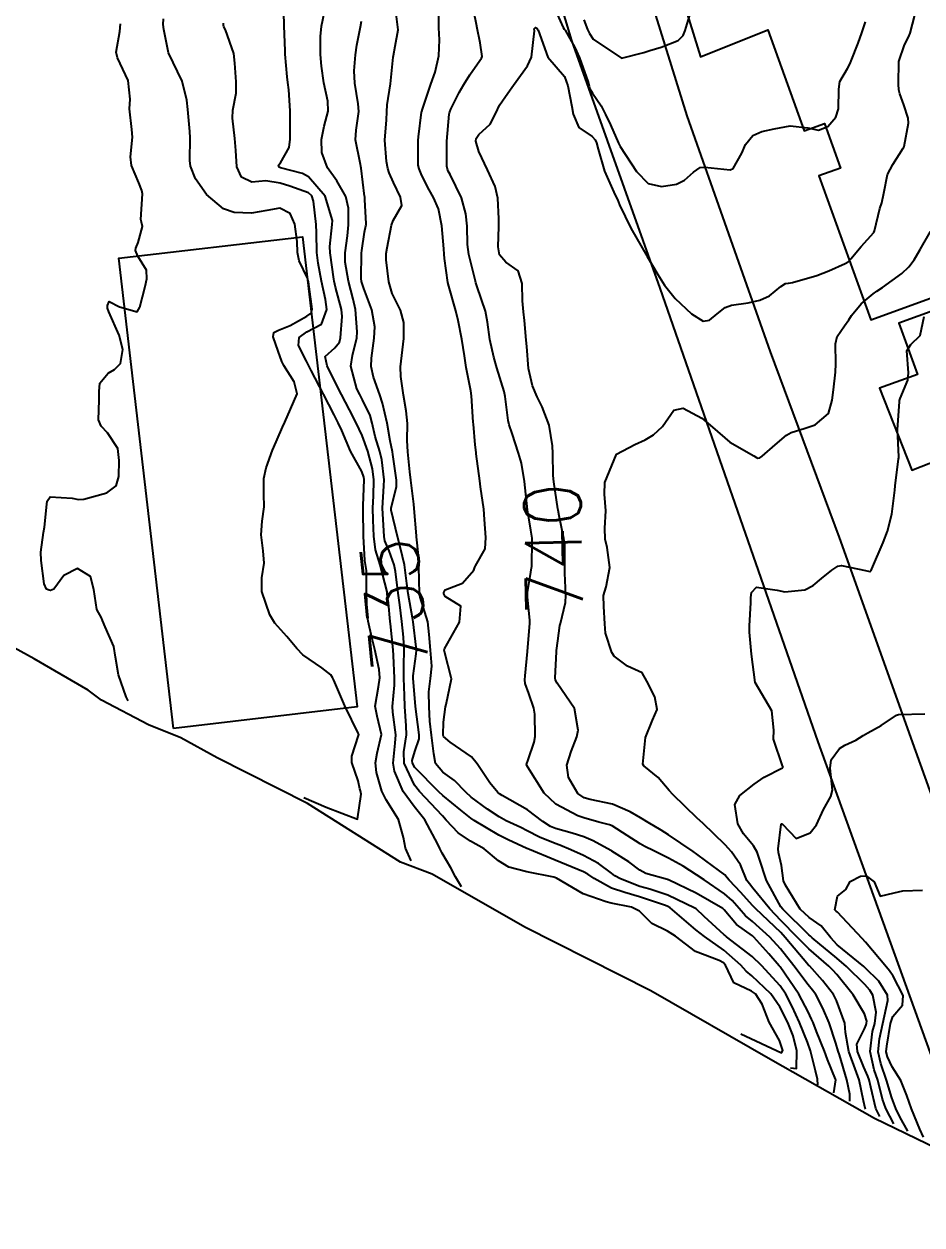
# Model space of a CAD drawing. Header units: metres. Extents: x 298520 to 308411, y 7433745 to 7450750.
# Drawn here: x 303542.1 to 303605.6, y 7440115.6 to 7440200.5 of the extents above; entities that cross this region are included whole.
import ezdxf
from ezdxf.enums import TextEntityAlignment as Align

# ---------------------------------------------------------------- set-up
doc = ezdxf.new("R2010")
doc.units = ezdxf.units.M
doc.header["$LTSCALE"] = 10
for name, color, linetype in [('Area', 45, 'Continuous'), ('Cotas', 45, 'Continuous'), ('Curvas de Nivel 1m', 11, 'Continuous'), ('Curvas de Nivel 5m', 15, 'Continuous'), ('Edificações', 30, 'Continuous'), ('Vias Primárias', 230, 'Continuous')]:
    doc.layers.add(name, color=color, linetype=linetype)
doc.styles.add('Style-STANDARD', font='STANDARD.shx')

msp = doc.modelspace()

# ---------------------------------------------------------------- linework, layer by layer
at = {"layer": 'Area'}
msp.add_polyline3d([(303611.835, 7440118.492, 745.419), (303602.248, 7440123.129, 747.999), (303594.883, 7440127.303, 737.908), (303586.431, 7440132.155, 734.668), (303577.51, 7440136.65, 734.808), (303570.965, 7440140.404, 738.279), (303568.734, 7440141.254, 740.769), (303562.165, 7440145.388, 731.698), (303555.763, 7440148.614, 734.978), (303553.202, 7440150.023, 734.899), (303550.919, 7440150.955, 737.759), (303547.602, 7440152.69, 743.347), (303546.657, 7440153.4, 741.776), (303542.833, 7440155.612, 743.468), (303538.323, 7440158.097, 738.697)], dxfattribs=at)
at = {"layer": 'Curvas de Nivel 1m', "flags": 128}
for points, elevation in [([(303573.053, 7440139.5), (303572.614, 7440140.206), (303572.294, 7440140.845), (303571.67, 7440141.893), (303571.506, 7440142.222), (303571.38, 7440142.519), (303570.442, 7440144.233), (303569.707, 7440145.181), (303568.932, 7440146.248), (303568.313, 7440147.679), (303568.221, 7440148.255), (303568.362, 7440149.656), (303568.411, 7440150.254), (303568.196, 7440151.849), (303568.177, 7440152.256), (303568.317, 7440153.745), (303568.32, 7440154.255), (303568.234, 7440155.859), (303568.214, 7440156.256), (303568.022, 7440158.098), (303568.005, 7440158.259), (303567.876, 7440159.586), (303567.801, 7440160.18), (303567.792, 7440160.261), (303567.784, 7440160.362), (303567.289, 7440162.269), (303566.971, 7440163.322), (303566.846, 7440164.276), (303566.805, 7440165.422), (303566.785, 7440166.278), (303566.816, 7440167.122), (303566.852, 7440168.277), (303566.762, 7440169.05), (303566.422, 7440170.284), (303566.02, 7440171.396), (303565.607, 7440172.294), (303565.136, 7440173.205), (303564.562, 7440174.305), (303564.067, 7440175.263), (303563.545, 7440176.315), (303563.414, 7440176.992), (303564.096, 7440177.606), (303564.41, 7440177.997), (303564.491, 7440178.306), (303564.601, 7440179.822), (303564.553, 7440180.306), (303564.147, 7440181.893), (303564.04, 7440182.311), (303564.01, 7440182.456), (303563.75, 7440184.314), (303563.743, 7440184.751), (303563.907, 7440186.313), (303563.915, 7440186.603), (303563.41, 7440188.318), (303562.236, 7440189.679), (303561.812, 7440189.909), (303560.243, 7440190.321), (303560.163, 7440190.361), (303560.111, 7440190.495), (303560.248, 7440190.679), (303560.858, 7440191.757), (303560.93, 7440192.35), (303560.934, 7440193.004), (303560.932, 7440194.35), (303560.829, 7440195.839), (303560.772, 7440196.353), (303560.731, 7440196.758), (303560.592, 7440198.356), (303560.577, 7440198.588), (303560.502, 7440200.358), (303560.454, 7440202.297)], 734), ([(303600.493, 7440124.36), (303600.494, 7440124.843), (303600.291, 7440125.872), (303599.759, 7440127.619), (303599.68, 7440127.878), (303599.512, 7440128.464), (303599.03, 7440129.888), (303598.586, 7440130.937), (303598.081, 7440131.902), (303597.86, 7440132.209), (303597.56, 7440132.585), (303596.544, 7440133.92), (303595.591, 7440135.124), (303594.845, 7440135.938), (303593.614, 7440137.042), (303593.126, 7440137.465), (303592.683, 7440137.964), (303592.187, 7440138.53), (303591.638, 7440139.003), (303590.187, 7440139.995), (303589.656, 7440140.354), (303588.717, 7440140.954), (303587.668, 7440141.535), (303587.34, 7440141.695), (303586.631, 7440142.036), (303585.995, 7440142.364), (303585.678, 7440142.544), (303584.756, 7440143.132), (303583.69, 7440143.818), (303583.514, 7440143.895), (303582.743, 7440144.084), (303581.697, 7440144.37), (303581.275, 7440144.528), (303579.711, 7440145.35), (303578.891, 7440146.128), (303577.741, 7440147.953), (303577.668, 7440148.067), (303577.649, 7440148.141), (303577.746, 7440148.482), (303578.176, 7440149.718), (303578.258, 7440150.135), (303578.226, 7440151.696), (303578.159, 7440152.136), (303577.803, 7440153.158), (303577.543, 7440153.876), (303577.526, 7440154.144), (303577.547, 7440154.414), (303577.701, 7440156.142), (303577.86, 7440157.862), (303577.882, 7440158.121), (303577.883, 7440158.14), (303577.865, 7440158.338), (303577.704, 7440159.965), (303577.7, 7440160.143), (303577.713, 7440160.315), (303577.902, 7440161.429), (303578.004, 7440162.046), (303578.016, 7440162.139), (303578.044, 7440164.026), (303578.04, 7440164.139), (303577.942, 7440164.714), (303577.702, 7440166.144), (303577.54, 7440167.708), (303577.502, 7440168.147), (303577.28, 7440169.435), (303577.07, 7440170.154), (303576.636, 7440171.549), (303576.418, 7440172.164), (303576.34, 7440172.469), (303576.129, 7440174.169), (303576.058, 7440174.519), (303575.548, 7440176.175), (303575.324, 7440176.945), (303575.046, 7440178.181), (303574.885, 7440179.412), (303574.74, 7440180.184), (303574.149, 7440181.913), (303574.063, 7440182.191), (303574.027, 7440182.319), (303573.56, 7440184.196), (303573.479, 7440184.901), (303573.436, 7440186.198), (303573.354, 7440187.056), (303573.048, 7440188.202), (303572.239, 7440189.857), (303572.101, 7440190.072), (303572.045, 7440190.213), (303572.017, 7440190.443), (303572.009, 7440192.214), (303572.181, 7440194.101), (303572.201, 7440194.211), (303572.219, 7440194.286), (303572.297, 7440194.468), (303572.887, 7440195.631), (303573.205, 7440196.201), (303573.632, 7440196.895), (303574.34, 7440197.91), (303574.465, 7440198.065), (303574.514, 7440198.188), (303574.353, 7440199.152), (303574.162, 7440200.192), (303574.109, 7440200.45), (303573.757, 7440202.196)], 739), ([(303579.378, 7440202.13), (303580.239, 7440200.247), (303580.31, 7440200.121), (303580.362, 7440200.036), (303581.065, 7440198.825), (303581.383, 7440198.104), (303581.964, 7440196.45), (303582.065, 7440196.094), (303582.123, 7440195.905), (303582.308, 7440195.584), (303582.907, 7440194.692), (303583.217, 7440194.081), (303583.57, 7440193.361), (303584.147, 7440192.071), (303584.269, 7440191.816), (303585.414, 7440190.058), (303586.235, 7440189.21), (303587.193, 7440188.996), (303588.234, 7440189.164), (303588.809, 7440189.443), (303589.447, 7440190.008), (303589.908, 7440190.344), (303590.249, 7440190.374), (303592.041, 7440190.178), (303592.247, 7440190.27), (303592.87, 7440191.358), (303593.111, 7440191.962), (303593.626, 7440192.61), (303594.282, 7440192.875), (303595.143, 7440193.083), (303596.286, 7440193.283), (303597.519, 7440193.145), (303598.284, 7440192.987), (303598.929, 7440193.251), (303599.493, 7440193.888), (303599.694, 7440194.491), (303599.712, 7440195.886), (303599.798, 7440196.408), (303600.335, 7440197.34), (303600.52, 7440197.699), (303600.585, 7440197.878), (303601.088, 7440199.14), (303601.339, 7440199.87), (303601.61, 7440200.632)], 739), ([(303598.233, 7440125.52), (303598.217, 7440125.899), (303598.077, 7440126.489), (303597.719, 7440127.907), (303597.512, 7440128.529), (303596.928, 7440129.916), (303596.416, 7440131.049), (303595.966, 7440131.926), (303595.559, 7440132.504), (303594.257, 7440133.943), (303593.582, 7440134.588), (303591.767, 7440135.978), (303591.677, 7440136.053), (303591.604, 7440136.117), (303590.198, 7440137.414), (303589.622, 7440137.939), (303589.536, 7440138.001), (303587.636, 7440138.925), (303586.354, 7440139.328), (303585.645, 7440139.532), (303584.29, 7440140.064), (303583.878, 7440140.291), (303583.657, 7440140.471), (303582.738, 7440141.159), (303581.669, 7440141.717), (303580.769, 7440142.109), (303580.001, 7440142.441), (303579.677, 7440142.558), (303578.559, 7440143.008), (303577.686, 7440143.459), (303577.228, 7440143.687), (303576.207, 7440144.162), (303575.697, 7440144.448), (303574.891, 7440144.993), (303573.718, 7440145.848), (303573.342, 7440146.196), (303572.548, 7440147.025), (303571.737, 7440147.618), (303571.204, 7440148.225), (303571.085, 7440148.895), (303570.923, 7440150.228), (303570.804, 7440151.208), (303570.758, 7440152.23), (303570.742, 7440153.292), (303570.863, 7440154.229), (303570.952, 7440155.103), (303570.853, 7440156.23), (303570.752, 7440157.333), (303570.656, 7440158.232), (303570.134, 7440159.984), (303570.08, 7440160.238), (303570.036, 7440162.114), (303570.043, 7440162.238), (303570.048, 7440162.372), (303569.926, 7440163.593), (303569.874, 7440164.241), (303569.869, 7440164.306), (303569.692, 7440166.243), (303569.667, 7440166.542), (303569.463, 7440168.245), (303569.396, 7440168.839), (303569.259, 7440170.247), (303569.216, 7440171.047), (303569.218, 7440172.248), (303569.137, 7440173.154), (303568.94, 7440174.251), (303568.745, 7440175.581), (303568.734, 7440176.253), (303568.884, 7440177.463), (303568.98, 7440178.251), (303568.969, 7440179.397), (303568.724, 7440180.254), (303568.141, 7440181.448), (303567.912, 7440182.264), (303567.716, 7440183.814), (303567.727, 7440184.267), (303567.785, 7440184.66), (303568.087, 7440186.262), (303568.206, 7440186.596), (303568.82, 7440187.65), (303568.722, 7440188.255), (303568.233, 7440189.293), (303567.93, 7440189.955), (303567.847, 7440190.266), (303567.754, 7440190.764), (303567.615, 7440192.27), (303567.736, 7440193.717), (303567.771, 7440194.268), (303567.797, 7440194.771), (303568.031, 7440196.264), (303568.215, 7440198.135), (303568.229, 7440198.262), (303568.349, 7440198.917), (303568.557, 7440200.062), (303568.554, 7440200.258), (303568.383, 7440201.575)], 737), ([(303581.703, 7440200.77), (303581.961, 7440200.096), (303582.088, 7440199.822), (303582.356, 7440199.408), (303584.343, 7440198.07), (303585.929, 7440198.472), (303586.348, 7440198.601), (303587.157, 7440198.844), (303588.356, 7440199.308), (303588.712, 7440199.664), (303588.857, 7440200.015), (303589.197, 7440201.196)], 738), ([(303549.483, 7440152.64), (303549.349, 7440152.933), (303548.791, 7440154.49), (303548.59, 7440155.734), (303548.459, 7440156.494), (303547.857, 7440157.887), (303547.679, 7440158.321), (303547.594, 7440158.504), (303547.279, 7440159.102), (303547.055, 7440160.513), (303546.825, 7440161.439), (303545.908, 7440161.993), (303544.931, 7440161.512), (303544.225, 7440160.547), (303543.983, 7440160.458), (303543.892, 7440160.463), (303543.705, 7440160.552), (303543.536, 7440160.914), (303543.328, 7440162.556), (303543.321, 7440163.154), (303543.504, 7440164.554), (303543.569, 7440164.924), (303543.731, 7440166.552), (303543.768, 7440166.749), (303543.968, 7440167.055), (303545.53, 7440166.971), (303545.966, 7440166.883), (303546.341, 7440166.899), (303547.971, 7440167.346), (303548.638, 7440167.832), (303548.819, 7440168.492), (303548.842, 7440169.644), (303548.749, 7440170.493), (303548.019, 7440171.589), (303547.585, 7440172.063), (303547.396, 7440172.51), (303547.427, 7440173.889), (303547.434, 7440174.509), (303547.478, 7440175.093), (303548.073, 7440175.812), (303548.514, 7440176.058), (303548.948, 7440176.491), (303549.109, 7440177.474), (303548.837, 7440178.493), (303548.119, 7440180.131), (303548.023, 7440180.403), (303548.021, 7440180.501), (303548.03, 7440180.596), (303548.129, 7440180.876), (303548.873, 7440180.493), (303550.12, 7440180.147), (303550.308, 7440180.477), (303550.692, 7440181.925), (303550.809, 7440182.47), (303550.768, 7440183.08), (303550.169, 7440184.085), (303549.998, 7440184.482), (303550.022, 7440184.635), (303550.181, 7440185.05), (303550.504, 7440186.17), (303550.414, 7440186.477), (303550.386, 7440186.659), (303550.491, 7440188.476), (303550.458, 7440188.71), (303550.231, 7440189.255), (303549.723, 7440190.485), (303549.652, 7440191.086), (303549.779, 7440192.485), (303549.745, 7440193.018), (303549.583, 7440194.487), (303549.629, 7440195.16), (303549.489, 7440196.488), (303548.734, 7440198.101), (303548.625, 7440198.497), (303548.895, 7440199.957), (303548.945, 7440200.494)], 731), ([(303561.893, 7440145.82), (303563.483, 7440145.133), (303565.693, 7440144.29), (303565.962, 7440146.043), (303565.896, 7440146.287), (303565.857, 7440146.421), (303565.73, 7440147.006), (303565.298, 7440148.294), (303565.296, 7440148.748), (303565.771, 7440150.192), (303565.788, 7440150.275), (303565.788, 7440150.29), (303565.773, 7440150.328), (303564.791, 7440152.3), (303564.017, 7440154.101), (303563.937, 7440154.309), (303563.816, 7440154.484), (303563.166, 7440154.973), (303561.837, 7440155.904), (303561.394, 7440156.337), (303560.692, 7440157.188), (303559.861, 7440158.149), (303559.702, 7440158.362), (303559.498, 7440158.735), (303558.921, 7440160.37), (303558.927, 7440161.346), (303559.095, 7440162.368), (303559.036, 7440163.255), (303558.893, 7440164.37), (303558.961, 7440165.357), (303559.092, 7440166.369), (303559.083, 7440167.258), (303559.074, 7440168.369), (303559.233, 7440169.125), (303559.693, 7440170.363), (303559.783, 7440170.585), (303560.014, 7440171.11), (303560.399, 7440171.983), (303560.557, 7440172.352), (303560.954, 7440173.258), (303561.421, 7440174.339), (303561.225, 7440175.184), (303560.483, 7440176.354), (303560.351, 7440176.622), (303560.093, 7440177.359), (303559.728, 7440178.364), (303559.777, 7440178.692), (303560.108, 7440178.837), (303560.934, 7440179.171), (303562.118, 7440179.836), (303562.407, 7440180.04), (303562.485, 7440180.326), (303562.22, 7440182.261), (303562.208, 7440182.329), (303562.155, 7440182.527), (303561.568, 7440183.74), (303561.457, 7440184.341), (303561.425, 7440185.101), (303561.271, 7440186.344), (303560.943, 7440187.082), (303560.214, 7440187.46), (303559.288, 7440187.293), (303558.21, 7440187.121), (303556.974, 7440187.162), (303556.213, 7440187.424), (303555.02, 7440188.422), (303554.234, 7440189.55), (303553.89, 7440190.434), (303553.85, 7440190.833), (303553.865, 7440192.434), (303553.835, 7440192.877), (303553.691, 7440194.436), (303553.633, 7440195.107), (303553.306, 7440196.44), (303552.343, 7440198.45), (303552.005, 7440200.101), (303551.962, 7440200.456), (303551.974, 7440200.85)], 732), ([(303569.493, 7440141.33), (303569.098, 7440142.246), (303568.94, 7440142.987), (303568.581, 7440144.251), (303567.714, 7440145.651), (303567.405, 7440146.265), (303567.045, 7440147.58), (303566.969, 7440148.272), (303567.082, 7440148.941), (303567.381, 7440150.266), (303567.077, 7440151.562), (303566.951, 7440152.273), (303567.182, 7440153.645), (303567.277, 7440154.268), (303567.223, 7440154.868), (303566.916, 7440156.274), (303566.701, 7440157.127), (303566.447, 7440158.281), (303566.376, 7440158.79), (303566.322, 7440160.283), (303566.331, 7440161.859), (303566.256, 7440162.285), (303566.201, 7440162.571), (303566.121, 7440164.287), (303566.102, 7440166.147), (303566.102, 7440166.288), (303566.104, 7440166.428), (303566.162, 7440168.287), (303566.146, 7440168.449), (303565.989, 7440168.867), (303565.208, 7440170.298), (303564.578, 7440171.751), (303564.327, 7440172.307), (303564.038, 7440172.859), (303563.279, 7440174.318), (303562.407, 7440175.998), (303562.245, 7440176.328), (303562.086, 7440176.648), (303561.524, 7440177.765), (303561.57, 7440178.338), (303562.107, 7440178.729), (303563.154, 7440179.279), (303563.517, 7440180.316), (303563.439, 7440181.012), (303563.15, 7440182.32), (303562.913, 7440183.575), (303562.829, 7440184.323), (303562.799, 7440185.719), (303562.783, 7440186.324), (303562.59, 7440187.955), (303562.469, 7440188.328), (303562.225, 7440188.55), (303560.901, 7440189.021), (303560.232, 7440189.227), (303559.207, 7440189.396), (303558.232, 7440189.307), (303557.499, 7440189.654), (303557.159, 7440190.396), (303557.105, 7440191.547), (303557.031, 7440192.392), (303556.861, 7440193.82), (303556.886, 7440194.394), (303557.108, 7440195.595), (303557.125, 7440196.392), (303557.013, 7440197.716), (303556.948, 7440198.394), (303556.36, 7440200.062), (303556.247, 7440200.287), (303556.22, 7440200.402), (303556.217, 7440200.55)], 733), ([(303596.293, 7440126.72), (303596.735, 7440126.673), (303596.754, 7440127.917), (303596.477, 7440128.962), (303596.104, 7440129.924), (303595.544, 7440131.027), (303594.899, 7440131.937), (303593.566, 7440133.219), (303593.166, 7440133.553), (303592.792, 7440133.962), (303591.589, 7440135.033), (303590.212, 7440135.994), (303589.608, 7440136.46), (303587.806, 7440138.018), (303587.624, 7440138.123), (303587.468, 7440138.179), (303585.634, 7440138.787), (303584.601, 7440139.098), (303583.643, 7440139.415), (303582.416, 7440140.089), (303581.963, 7440140.403), (303581.658, 7440140.57), (303580.872, 7440140.897), (303579.666, 7440141.389), (303577.849, 7440142.138), (303577.725, 7440142.191), (303577.674, 7440142.214), (303576.339, 7440142.819), (303575.683, 7440143.153), (303573.939, 7440144.188), (303573.695, 7440144.359), (303572.993, 7440144.911), (303571.719, 7440145.962), (303571.437, 7440146.223), (303569.74, 7440147.935), (303569.57, 7440148.242), (303569.564, 7440148.423), (303569.755, 7440149.07), (303570.048, 7440149.958), (303570.055, 7440150.237), (303569.793, 7440152.24), (303569.629, 7440154.242), (303569.634, 7440154.424), (303569.839, 7440155.977), (303569.873, 7440156.209), (303569.874, 7440156.24), (303569.845, 7440156.445), (303569.63, 7440158.242), (303569.586, 7440158.522), (303569.271, 7440160.246), (303569.189, 7440160.951), (303569.027, 7440162.249), (303568.733, 7440163.444), (303568.529, 7440164.254), (303568.085, 7440166.135), (303568.081, 7440166.259), (303568.446, 7440167.788), (303568.443, 7440168.255), (303568.191, 7440170.068), (303568.161, 7440170.258), (303568.014, 7440171.03), (303567.781, 7440172.264), (303567.463, 7440173.684), (303567.269, 7440174.272), (303566.821, 7440175.529), (303566.665, 7440176.281), (303566.684, 7440176.876), (303566.879, 7440178.278), (303566.914, 7440179.081), (303566.706, 7440180.281), (303566.145, 7440181.794), (303565.973, 7440182.292), (303565.943, 7440182.504), (303565.974, 7440184.292), (303565.991, 7440184.477), (303566.195, 7440185.767), (303566.277, 7440186.214), (303566.295, 7440186.289), (303566.308, 7440186.393), (303566.221, 7440188.05), (303566.203, 7440188.29), (303566.2, 7440188.313), (303565.955, 7440190.293), (303565.878, 7440190.664), (303565.554, 7440192.297), (303565.593, 7440192.984), (303565.781, 7440194.295), (303565.744, 7440194.853), (303565.502, 7440196.298), (303565.453, 7440197.177), (303565.553, 7440198.298), (303565.658, 7440198.989), (303565.915, 7440200.294), (303565.976, 7440200.687)], 736), ([(303599.363, 7440124.94), (303599.493, 7440125.87), (303599.483, 7440125.904), (303598.908, 7440127.3), (303598.692, 7440127.892), (303598.146, 7440129.278), (303597.894, 7440129.905), (303597.787, 7440130.158), (303597.541, 7440130.679), (303596.881, 7440131.917), (303595.572, 7440133.838), (303595.499, 7440133.931), (303594.764, 7440134.759), (303593.702, 7440135.949), (303593.604, 7440136.029), (303592.494, 7440136.849), (303591.622, 7440137.885), (303591.525, 7440137.981), (303589.639, 7440139.052), (303587.672, 7440140.001), (303587.653, 7440140.008), (303587.6, 7440140.021), (303586.07, 7440140.457), (303585.659, 7440140.676), (303584.872, 7440141.265), (303583.673, 7440142.03), (303583.644, 7440142.042), (303583.603, 7440142.071), (303582.345, 7440142.756), (303581.682, 7440143.027), (303580.874, 7440143.297), (303579.688, 7440143.636), (303579.335, 7440143.769), (303578.783, 7440144.129), (303577.705, 7440144.943), (303575.925, 7440145.962), (303575.721, 7440146.075), (303575.606, 7440146.171), (303575.047, 7440146.86), (303574.151, 7440148.186), (303573.75, 7440148.688), (303572.241, 7440149.738), (303571.772, 7440150.138), (303571.74, 7440150.22), (303571.739, 7440150.255), (303571.782, 7440151.139), (303571.905, 7440152.218), (303571.96, 7440152.383), (303572.336, 7440154.212), (303571.842, 7440156.146), (303571.825, 7440156.22), (303571.823, 7440156.241), (303571.844, 7440156.329), (303572.897, 7440158.204), (303573.009, 7440159.338), (303571.881, 7440160.023), (303571.803, 7440160.221), (303571.802, 7440160.303), (303571.887, 7440160.492), (303573.122, 7440160.97), (303573.908, 7440161.889), (303573.994, 7440162.107), (303574.045, 7440162.189), (303574.726, 7440163.381), (303574.772, 7440164.182), (303574.682, 7440165.453), (303574.624, 7440166.183), (303574.399, 7440167.765), (303574.343, 7440168.186), (303574.075, 7440170.116), (303574.07, 7440170.189), (303574.011, 7440170.751), (303573.885, 7440172.191), (303573.874, 7440172.352), (303573.757, 7440174.193), (303573.7, 7440174.552), (303573.363, 7440176.197), (303573.249, 7440177.041), (303573.059, 7440178.2), (303572.799, 7440179.52), (303572.653, 7440180.205), (303572.149, 7440181.959), (303572.086, 7440182.211), (303571.854, 7440183.899), (303571.822, 7440184.215), (303571.794, 7440184.6), (303571.643, 7440186.218), (303571.414, 7440187.421), (303571.062, 7440188.227), (303570.752, 7440188.756), (303570.238, 7440189.766), (303570.047, 7440190.242), (303569.992, 7440190.497), (303569.974, 7440192.243), (303569.999, 7440192.52), (303570.222, 7440194.241), (303570.237, 7440194.297), (303570.296, 7440194.469), (303570.735, 7440195.816), (303570.882, 7440196.232), (303571.192, 7440197.088), (303571.445, 7440198.223), (303571.485, 7440199.354), (303571.453, 7440200.224), (303571.449, 7440201.152)], 738), ([(303602.603, 7440123.27), (303602.342, 7440123.847), (303601.983, 7440125.345), (303601.862, 7440125.854), (303601.763, 7440126.133), (303601.492, 7440126.751), (303601.038, 7440127.865), (303600.985, 7440128.391), (303601.527, 7440129.459), (303601.648, 7440129.742), (303601.675, 7440129.858), (303601.689, 7440130.013), (303601.54, 7440130.52), (303600.739, 7440131.868), (303599.567, 7440133.297), (303599.298, 7440133.612), (303599.013, 7440133.888), (303597.591, 7440135.123), (303596.801, 7440135.918), (303595.615, 7440137.127), (303594.846, 7440137.938), (303593.638, 7440139.419), (303593.391, 7440139.704), (303593.219, 7440139.956), (303592.755, 7440141.054), (303592.118, 7440141.973), (303591.912, 7440142.214), (303591.678, 7440142.477), (303590.094, 7440143.996), (303589.698, 7440144.36), (303587.981, 7440146.017), (303587.726, 7440146.318), (303586.939, 7440147.236), (303585.934, 7440148.047), (303585.859, 7440148.164), (303586.046, 7440150.046), (303586.549, 7440151.271), (303586.884, 7440152.034), (303586.707, 7440152.942), (303586.138, 7440154.045), (303585.821, 7440154.621), (303584.781, 7440155.108), (303583.839, 7440155.794), (303583.661, 7440156.073), (303583.215, 7440157.438), (303583.179, 7440158.08), (303583.115, 7440159.321), (303583.083, 7440160.082), (303583.263, 7440160.709), (303583.518, 7440162.076), (303583.333, 7440163.485), (303583.199, 7440164.081), (303583.165, 7440164.861), (303583.238, 7440166.081), (303583.142, 7440167.25), (303583.168, 7440168.082), (303584.003, 7440170.07), (303585.295, 7440170.776), (303586.019, 7440171.095), (303586.626, 7440171.439), (303587.255, 7440172.032), (303588.045, 7440173.188), (303588.716, 7440173.344), (303590.039, 7440172.619), (303590.777, 7440171.993), (303592.017, 7440170.92), (303593.709, 7440169.954), (303593.902, 7440169.851), (303594.001, 7440169.806), (303594.124, 7440169.826), (303594.309, 7440169.947), (303595.214, 7440170.739), (303596.026, 7440171.436), (303596.337, 7440171.616), (303597.337, 7440171.91), (303598.035, 7440172.146), (303598.981, 7440172.953), (303599.256, 7440173.888), (303599.332, 7440174.619), (303599.476, 7440175.886), (303599.498, 7440176.477), (303599.479, 7440177.886), (303599.604, 7440178.389), (303600.116, 7440179.15), (303600.412, 7440179.585), (303600.608, 7440179.875), (303601.307, 7440180.697), (303602.146, 7440181.422), (303602.409, 7440181.596), (303602.814, 7440181.85), (303604.163, 7440182.839), (303604.674, 7440183.319), (303605.035, 7440183.821), (303605.455, 7440184.543), (303606.193, 7440185.81)], 741), ([(303603.603, 7440122.75), (303603.029, 7440123.836), (303602.814, 7440124.489), (303602.47, 7440125.845), (303602.214, 7440126.573), (303601.923, 7440127.854), (303602.105, 7440129.27), (303602.253, 7440129.849), (303602.345, 7440130.652), (303602.124, 7440131.851), (303601.913, 7440132.211), (303601.56, 7440132.596), (303600.258, 7440133.873), (303599.582, 7440134.466), (303597.843, 7440135.906), (303597.714, 7440136.019), (303597.605, 7440136.122), (303595.762, 7440137.929), (303595.625, 7440138.094), (303594.605, 7440139.94), (303594.076, 7440141.536), (303593.948, 7440141.947), (303593.677, 7440142.403), (303592.986, 7440143.26), (303592.575, 7440143.967), (303592.372, 7440145.311), (303592.719, 7440145.965), (303593.731, 7440146.769), (303594.428, 7440147.251), (303595.743, 7440147.903), (303595.767, 7440147.93), (303595.771, 7440147.958), (303595.744, 7440148.059), (303595.095, 7440149.937), (303595.122, 7440150.587), (303594.975, 7440151.938), (303593.813, 7440153.95), (303593.542, 7440155.955), (303593.406, 7440157.505), (303593.398, 7440157.957), (303593.5, 7440159.576), (303593.5, 7440159.956), (303593.549, 7440160.294), (303593.894, 7440160.674), (303595.365, 7440160.462), (303595.889, 7440160.353), (303597.304, 7440160.496), (303597.897, 7440160.808), (303598.497, 7440161.301), (303599.211, 7440161.887), (303599.636, 7440162.162), (303599.916, 7440162.211), (303601.603, 7440161.863), (303601.912, 7440161.8), (303601.959, 7440161.813), (303601.993, 7440161.859), (303602.043, 7440161.987), (303602.843, 7440163.846), (303603.154, 7440164.633), (303603.466, 7440165.837), (303603.676, 7440167.531), (303603.702, 7440167.834), (303603.93, 7440169.759), (303603.947, 7440169.831), (303603.949, 7440169.885), (303603.866, 7440171.833), (303604.003, 7440173.782), (303604.006, 7440173.831), (303604.013, 7440173.871), (303604.056, 7440174.017), (303604.584, 7440175.316), (303604.642, 7440175.824), (303604.534, 7440177.391), (303604.808, 7440177.823), (303605.461, 7440178.465), (303605.739, 7440179.814)], 742), ([(303604.603, 7440122.24), (303604.019, 7440123.252), (303603.736, 7440123.827), (303603.464, 7440124.596), (303603.086, 7440125.836), (303602.676, 7440127.024), (303602.497, 7440127.845), (303602.59, 7440128.771), (303602.827, 7440129.841), (303603.18, 7440131.466), (303603.162, 7440131.836), (303602.543, 7440132.825), (303601.572, 7440133.785), (303601.477, 7440133.861), (303599.596, 7440135.406), (303599.149, 7440135.887), (303598.462, 7440136.748), (303597.617, 7440137.34), (303596.979, 7440137.916), (303595.936, 7440139.631), (303595.817, 7440139.928), (303595.659, 7440141.01), (303595.463, 7440141.932), (303595.417, 7440142.191), (303595.65, 7440143.93), (303595.67, 7440143.954), (303595.693, 7440143.957), (303595.746, 7440143.929), (303596.689, 7440142.921), (303597.687, 7440143.311), (303598.147, 7440143.895), (303598.629, 7440144.97), (303599.162, 7440145.886), (303599.277, 7440146.335), (303599.104, 7440147.886), (303599.166, 7440148.469), (303599.757, 7440149.285), (303600.129, 7440149.506), (303600.914, 7440149.868), (303601.437, 7440150.194), (303601.771, 7440150.396), (303602.713, 7440150.912), (303603.79, 7440151.639), (303603.936, 7440151.683), (303605.792, 7440151.735)], 743), ([(303605.707, 7440121.807), (303605.439, 7440122.387), (303604.858, 7440123.816), (303604.523, 7440124.764), (303604.109, 7440125.824), (303603.492, 7440126.777), (303603.146, 7440127.482), (303603.071, 7440127.836), (303603.099, 7440128.246), (303603.359, 7440129.833), (303603.538, 7440130.344), (303604.219, 7440131.15), (303604.264, 7440131.823), (303603.566, 7440133.185), (303603.302, 7440133.566), (303603.087, 7440133.837), (303601.599, 7440135.595), (303601.36, 7440135.862), (303599.621, 7440137.72), (303599.532, 7440137.791), (303599.445, 7440137.883), (303599.633, 7440138.854), (303600.204, 7440139.307), (303600.517, 7440139.871), (303601.256, 7440140.257), (303601.649, 7440140.292), (303602.22, 7440139.851), (303602.627, 7440138.839), (303603.635, 7440139.087), (303604.247, 7440139.214), (303605.637, 7440139.261)], 744)]:
    msp.add_lwpolyline(points, dxfattribs=dict(at, elevation=elevation))
at = {"layer": 'Curvas de Nivel 5m', "flags": 128}
for points, elevation in [([(303592.793, 7440129.12), (303595.664, 7440127.766), (303595.755, 7440127.927), (303595.514, 7440128.636), (303594.804, 7440129.937), (303594.286, 7440131.202), (303593.821, 7440131.947), (303593.555, 7440132.134), (303592.301, 7440132.71), (303591.697, 7440133.978), (303591.575, 7440134.139), (303591.26, 7440134.301), (303589.587, 7440134.935), (303588.178, 7440136.014), (303587.606, 7440136.375), (303586.488, 7440136.913), (303585.62, 7440137.779), (303585.062, 7440138.056), (303583.627, 7440138.356), (303583.26, 7440138.444), (303581.637, 7440139.016), (303579.752, 7440140.119), (303579.653, 7440140.169), (303579.581, 7440140.193), (303577.657, 7440140.554), (303576.388, 7440140.887), (303575.665, 7440141.346), (303574.649, 7440142.18), (303573.678, 7440142.735), (303572.804, 7440143.323), (303571.967, 7440144.216), (303571.697, 7440144.521), (303570.068, 7440146.237), (303569.727, 7440146.689), (303568.992, 7440148.248), (303568.962, 7440149.04), (303569.161, 7440150.246), (303569.143, 7440150.882), (303569.03, 7440152.248), (303569.023, 7440153.026), (303568.979, 7440154.248), (303568.959, 7440155.115), (303568.995, 7440156.248), (303568.948, 7440157.153), (303568.823, 7440158.25), (303568.682, 7440159.445), (303568.566, 7440160.253), (303568.378, 7440161.783), (303568.29, 7440162.256), (303567.923, 7440163.24), (303567.623, 7440163.958), (303567.57, 7440164.265), (303567.549, 7440164.655), (303567.471, 7440166.267), (303567.561, 7440167.848), (303567.574, 7440168.266), (303567.416, 7440169.687), (303567.276, 7440170.271), (303566.953, 7440171.342), (303566.736, 7440172.279), (303566.579, 7440172.823), (303566.049, 7440173.912), (303565.848, 7440174.292), (303565.647, 7440174.706), (303565.233, 7440176.298), (303565.341, 7440177.047), (303565.638, 7440178.295), (303565.666, 7440178.736), (303565.553, 7440180.296), (303565.392, 7440181.04), (303565.048, 7440182.301), (303564.813, 7440183.657), (303564.814, 7440184.304), (303564.979, 7440185.514), (303565.055, 7440186.301), (303565.053, 7440187.463), (303564.876, 7440188.303), (303564.234, 7440189.404), (303563.575, 7440190.317), (303563.175, 7440191.405), (303563.141, 7440192.321), (303563.329, 7440193.273), (303563.621, 7440194.317), (303563.598, 7440195.022), (303563.313, 7440196.32), (303563.146, 7440197.51), (303563.088, 7440198.323), (303563.071, 7440199.608), (303563.151, 7440200.322), (303563.357, 7440201.342)], 735), ([(303601.603, 7440123.78), (303601.571, 7440123.858), (303601.461, 7440124.381), (303601.145, 7440125.863), (303600.97, 7440126.383), (303600.416, 7440127.871), (303600.187, 7440129.209), (303600.15, 7440129.874), (303599.549, 7440131.473), (303599.418, 7440131.749), (303599.341, 7440131.883), (303598.558, 7440132.89), (303597.633, 7440133.909), (303597.574, 7440133.978), (303595.931, 7440135.927), (303595.606, 7440136.271), (303593.857, 7440137.948), (303593.625, 7440138.193), (303592.78, 7440139.108), (303591.955, 7440139.975), (303591.825, 7440140.148), (303591.657, 7440140.342), (303590.324, 7440141.336), (303589.671, 7440141.821), (303589.424, 7440142.002), (303587.685, 7440143.182), (303587.159, 7440143.499), (303586.241, 7440144.042), (303585.698, 7440144.374), (303584.969, 7440144.792), (303583.712, 7440145.336), (303582.14, 7440145.67), (303581.718, 7440145.788), (303581.261, 7440146.105), (303580.614, 7440147.231), (303580.499, 7440148.112), (303580.801, 7440149.061), (303581.2, 7440150.106), (303581.292, 7440150.583), (303581.028, 7440152.108), (303579.811, 7440153.897), (303579.683, 7440154.121), (303579.656, 7440154.281), (303579.76, 7440156.121), (303579.769, 7440156.195), (303579.851, 7440156.884), (303580.004, 7440157.977), (303580.034, 7440158.118), (303580.391, 7440159.602), (303580.408, 7440160.115), (303580.346, 7440161.676), (303580.356, 7440162.116), (303580.341, 7440163.703), (303580.283, 7440164.116), (303579.957, 7440165.715), (303579.882, 7440166.121), (303579.864, 7440166.221), (303579.567, 7440168.124), (303579.527, 7440168.585), (303579.489, 7440170.125), (303579.467, 7440170.669), (303579.253, 7440172.128), (303578.748, 7440173.431), (303578.393, 7440174.137), (303578.065, 7440174.919), (303577.769, 7440176.145), (303577.654, 7440177.702), (303577.623, 7440178.147), (303577.491, 7440179.524), (303577.426, 7440180.15), (303577.359, 7440180.927), (303577.326, 7440182.152), (303577.044, 7440183.039), (303576.168, 7440183.654), (303575.733, 7440184.174), (303575.63, 7440184.727), (303575.676, 7440186.175), (303575.678, 7440186.706), (303575.62, 7440188.176), (303575.414, 7440188.995), (303574.873, 7440190.184), (303574.262, 7440191.475), (303574.067, 7440192.192), (303574.085, 7440192.382), (303574.278, 7440192.683), (303575.061, 7440193.406), (303575.461, 7440194.178), (303575.741, 7440194.736), (303576.314, 7440195.603), (303576.719, 7440196.164), (303577.713, 7440197.526), (303577.982, 7440198.145), (303578.208, 7440199.989), (303578.192, 7440200.143), (303578.266, 7440200.24), (303578.364, 7440200.192), (303578.405, 7440200.14), (303578.462, 7440200.039), (303579.153, 7440198.132), (303580.323, 7440196.773), (303580.567, 7440196.116), (303580.838, 7440194.652), (303580.943, 7440194.11), (303581.341, 7440193.162), (303582.277, 7440192.523), (303582.495, 7440192.307), (303582.592, 7440192.087), (303582.712, 7440191.64), (303583.141, 7440190.081), (303583.914, 7440188.386), (303584.07, 7440188.072), (303584.219, 7440187.705), (303585.004, 7440186.062), (303586.173, 7440184.05), (303586.913, 7440182.791), (303587.39, 7440182.031), (303588.139, 7440181.081), (303589.305, 7440180.008), (303590.118, 7440179.491), (303590.571, 7440179.542), (303591.108, 7440179.99), (303591.671, 7440180.443), (303592.132, 7440180.607), (303593.31, 7440180.788), (303594.138, 7440180.973), (303594.816, 7440181.271), (303595.618, 7440181.935), (303595.951, 7440182.136), (303596.155, 7440182.175), (303596.447, 7440182.217), (303598.161, 7440182.708), (303599.01, 7440183.046), (303600.17, 7440183.562), (303600.366, 7440183.683), (303600.572, 7440183.876), (303601.303, 7440184.747), (303602.192, 7440185.754), (303602.243, 7440185.859), (303602.616, 7440187.455), (303602.751, 7440187.852), (303602.908, 7440188.528), (303603.147, 7440189.846), (303603.538, 7440190.557), (303604.271, 7440191.708), (303604.315, 7440191.787), (303604.331, 7440191.829), (303604.649, 7440193.467), (303604.609, 7440193.827), (303604.302, 7440194.767), (303604.025, 7440195.549), (303603.961, 7440195.835), (303603.924, 7440196.23), (303603.95, 7440197.836), (303604.355, 7440199.008), (303604.645, 7440199.542), (303604.759, 7440199.826), (303605.088, 7440201.117)], 740)]:
    msp.add_lwpolyline(points, dxfattribs=dict(at, elevation=elevation))
at = {"layer": 'Edificações'}
for points in [[(303588.049, 7440204.267), (303589.928, 7440198.166), (303594.706, 7440200.069), (303597.272, 7440192.929), (303598.7, 7440193.442), (303599.828, 7440190.304), (303598.303, 7440189.756), (303601.97, 7440179.583), (303608.015, 7440181.762)], [(303608.323, 7440180.907), (303603.963, 7440179.335), (303605.27, 7440175.711), (303602.589, 7440174.744), (303604.873, 7440168.941), (303612.434, 7440171.917)]]:
    msp.add_lwpolyline(points, dxfattribs=at)
msp.add_lwpolyline([(303552.683, 7440150.705), (303548.819, 7440183.923), (303561.806, 7440185.434), (303565.67, 7440152.216)], close=True, dxfattribs=at)
at = {"layer": 'Vias Primárias', "elevation": 746.172}
msp.add_lwpolyline([(303609.037, 7440119.845), (303598.265, 7440149.751), (303587.092, 7440181.807), (303580.853, 7440199.327), (303576.237, 7440214.65), (303572.933, 7440226.468), (303570.994, 7440235.578, -0.108597), (303571.047, 7440243.554, -0.256891), (303575.136, 7440248.162, -0.106217), (303580.325, 7440248.842, -0.24602), (303584.466, 7440246.225, -0.107694), (303585.724, 7440242.298, -0.208605), (303584.099, 7440237.324, -0.023105), (303581.528, 7440234.69, 0.150147), (303579.694, 7440231.497, 0.088926), (303579.484, 7440226.942, 0.054941), (303581.217, 7440219.897), (303584.101, 7440209.673), (303588.977, 7440193.992), (303594.853, 7440177.306), (303599.73, 7440164.197), (303605.135, 7440149.09), (303612.162, 7440129.53), (303617.385, 7440115.605)], format="xyb", dxfattribs=at)

# ---------------------------------------------------------------- texts
at = {"layer": 'Cotas', "style": 'Style-STANDARD'}
for s, rotation, p in [('740', 91.25529, (303579.548, 7440163.374, 740)), ('735', 95.60735, (303568.31, 7440159.47, 735))]:
    msp.add_text(s, height=4, rotation=rotation, dxfattribs=at).set_placement(p, align=Align.MIDDLE_CENTER)

doc.saveas('drawing.dxf')
